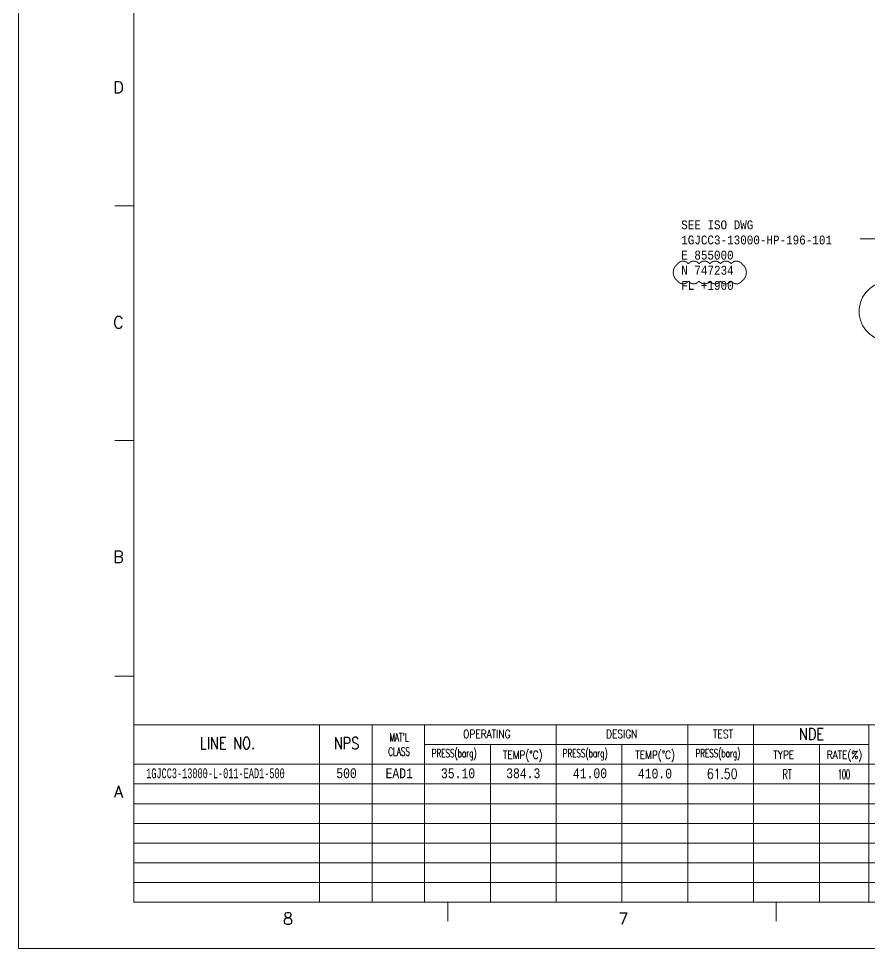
# Model space of a CAD drawing. Extents: x 0 to 841, y 0 to 594.
# Drawn here: x 0 to 258.4, y 0 to 282.5 of the extents above; entities that cross this region are included whole.
import ezdxf
from ezdxf.enums import TextEntityAlignment as Align

# ---------------------------------------------------------------- set-up
doc = ezdxf.new("R2010")
doc.units = 0
doc.header["$LTSCALE"] = 5
doc.header["$MEASUREMENT"] = 0
doc.layers.get('0').update_dxf_attribs({"lineweight": 9})
for name, color, linetype, lineweight in [('3', 7, 'Continuous', 9), ('42', 7, 'Continuous', 9), ('B', 7, 'Continuous', 9), ('EQUIPMENT', 7, 'Continuous', 9)]:
    doc.layers.add(name, color=color, linetype=linetype, lineweight=lineweight)
doc.layers.add('FAB', color=2, linetype='Continuous')
doc.styles.add('MONOTXT', font='monotxt.shx')
doc.styles.add('ROMANS', font='romans.shx')
doc.styles.add('TXT', font='monotxt.shx')

msp = doc.modelspace()

# ---------------------------------------------------------------- linework, layer by layer
at = {"color": 6, "linetype": 'Continuous', "lineweight": 0, "flags": 128}
msp.add_lwpolyline([(219.63, 207.96, 0, 0, 0.520567), (219.63, 207.96, 0, 0, 0.520567), (219.63, 207.96, 0.3, 0.3, 0.520567), (216.38, 207.96, 0.3, 0.3, 0.520567), (213.14, 207.96, 0.3, 0.3, 0.520567), (209.89, 207.96, 0.3, 0.3, 0.520567), (206.64, 207.96, 0.3, 0.3, 0.520567), (203.4, 207.96, 0.3, 0.3, 0.520567), (200.15, 207.96, 0.3, 0.3, 0.520567), (200.15, 207.96, 0.3, 0.3, 0.520567), (200.15, 202.74, 0.3, 0.3, 0.520567), (200.15, 202.74, 0.3, 0.3, 0.520567), (203.4, 202.74, 0.3, 0.3, 0.520567), (206.64, 202.74, 0.3, 0.3, 0.520567), (209.89, 202.74, 0.3, 0.3, 0.520567), (213.14, 202.74, 0.3, 0.3, 0.520567), (216.38, 202.74, 0.3, 0.3, 0.520567), (219.63, 202.74, 0.3, 0.3, 0.520567), (219.63, 202.74, 0.3, 0.3, 0.520567), (219.63, 207.96, 0.3, 0.3, 0.520567)], format="xyseb", dxfattribs=at)
at = {"layer": '3', "color": 2, "linetype": 'Continuous', "lineweight": 0}
msp.add_circle((264.22, 193.53), 9, dxfattribs=at)
at = {"layer": '42', "color": 3, "linetype": 'Continuous', "lineweight": 0}
for p, q in [((34.92, 225.57), (29.21, 225.57)), ((34.92, 154.32), (29.21, 154.32)), ((34.92, 82.73), (29.21, 82.73)), ((130.35, 14), (130.35, 8.28)), ((230.09, 8.28), (230.09, 14))]:
    msp.add_line(p, q, dxfattribs=at)
for points in [[(0, 0), (841, 0), (841, 594), (0, 594)], [(35, 580), (827, 580), (827, 14), (35, 14)]]:
    msp.add_lwpolyline(points, close=True, dxfattribs=at)
at = {"layer": 'B', "color": 7, "linetype": 'Continuous', "lineweight": 0}
for p, q in [((35, 67.92), (501.15, 67.92)), ((91.35, 67.92), (91.35, 14)), ((107.33, 67.92), (107.33, 14)), ((123.3, 67.92), (123.3, 14)), ((163.25, 67.92), (163.25, 14)), ((163.25, 67.92), (163.25, 14)), ((163.25, 67.92), (163.25, 14)), ((163.25, 67.92), (163.25, 14)), ((203.2, 67.92), (203.2, 14)), ((223.18, 67.92), (223.18, 14)), ((258.18, 67.92), (258.18, 14)), ((123.3, 61.95), (223.18, 61.95)), ((123.3, 61.95), (258.18, 61.95)), ((143.28, 61.95), (143.28, 14)), ((163.25, 61.95), (163.25, 14)), ((183.22, 61.95), (183.22, 14)), ((203.2, 61.95), (203.2, 14)), ((243.18, 61.95), (243.18, 14)), ((35, 55.95), (501.15, 55.95)), ((35, 49.95), (501.15, 49.95)), ((35, 49.95), (501.15, 49.95)), ((35, 43.95), (501.15, 43.95)), ((35, 43.95), (501.15, 43.95)), ((35, 37.98), (501.15, 37.98)), ((35, 37.98), (501.15, 37.98)), ((35, 31.98), (501.15, 31.98)), ((35, 31.98), (501.15, 31.98)), ((35, 25.98), (501.15, 25.98)), ((35, 25.98), (501.15, 25.98)), ((35, 20), (501.15, 20)), ((35, 20), (501.15, 20))]:
    msp.add_line(p, q, dxfattribs=at)
at = {"layer": 'FAB', "lineweight": 0}
msp.add_line((273.53, 215.53), (255.53, 215.53), dxfattribs=at)

# ---------------------------------------------------------------- texts
at = {"color": 7, "linetype": 'Continuous', "lineweight": 0, "style": 'MONOTXT', "width": 0.6}
msp.add_text('1GJCC3-13000-L-011-EAD1-500', height=3, dxfattribs=at).set_placement((38.75, 53.2), align=Align.MIDDLE_LEFT)
at = {"color": 7, "linetype": 'Continuous', "lineweight": 0, "style": 'MONOTXT', "width": 0.8}
for s, p in [('500', (99.58, 53.2)), ('EAD1', (115.58, 53.2)), ('35.10', (133.45, 53.2)), ('384.3', (153.25, 53.2)), ('41.00', (173.51, 53.2)), ('410.0', (193.24, 53.12))]:
    msp.add_text(s, height=3, dxfattribs=at).set_placement(p, align=Align.MIDDLE)
at = {"layer": '3', "color": 2, "linetype": 'Continuous', "lineweight": 0, "style": 'TXT', "width": 0.851861}
for s, p in [('SEE ISO DWG', (201.21, 218.47)), ('1GJCC3-13000-HP-196-101', (201.21, 213.87)), ('E 855000', (201.21, 209.27)), ('N 747234', (201.21, 204.67)), ('FL +1900', (201.21, 200.07))]:
    msp.add_text(s, height=2.7, dxfattribs=at).set_placement(p)
at = {"layer": '42', "color": 3, "linetype": 'Continuous', "lineweight": 0, "style": 'ROMANS'}
for s, height, width, p in [('D', 3.57, 1.001449, (30.31, 261.6)), ('C', 3.57, 1.001449, (30.31, 190.18)), ('B', 3.57, 1.001449, (30.31, 118.97)), ('A', 3.57, 1.001449, (30.31, 47.62)), ('8', 3.58, 1.001426, (81.81, 9.06)), ('7', 3.58, 1.001426, (183.66, 9.06))]:
    msp.add_text(s, height=height, dxfattribs=dict(at, width=width)).set_placement(p, align=Align.MIDDLE)
at = {"layer": 'B', "color": 2, "linetype": 'Continuous', "lineweight": 0, "style": 'ROMANS'}
for s, height, width, p in [("MAT'L", 2.5, 0.639996, (115.55, 62.88)), ('OPERATING', 2.497, 0.799964, (142.2, 63.88)), ('DESIGN', 2.497, 0.799964, (183.15, 63.88)), ('TEST', 2.497, 0.799964, (213.91, 63.88)), ('NDE', 3.6, 0.798604, (240.77, 63.34)), ('LINE NO.', 3.6, 0.8, (63.42, 60.53)), ('NPS', 3.6, 0.798604, (99.58, 60.53)), ('CLASS', 2.5, 0.639996, (115.56, 58.54)), ('TEMP(%%dC)', 2.497, 0.799964, (153.09, 57.55)), ('TEMP(%%dC)', 2.497, 0.799964, (193.29, 57.55)), ('TYPE', 2.497, 0.799964, (232.36, 57.55)), ('RATE(%)', 2.497, 0.799964, (250.76, 57.55))]:
    msp.add_text(s, height=height, dxfattribs=dict(at, width=width)).set_placement(p, align=Align.CENTER)
at = {"layer": 'B', "color": 2, "linetype": 'Continuous', "lineweight": 0, "style": 'ROMANS', "width": 0.640007}
for p in [(125.45, 60.55), (165.22, 60.55), (205.53, 60.55)]:
    msp.add_text('PRESS(barg)', height=2.5, dxfattribs=at).set_placement(p, align=Align.TOP_LEFT)
at = {"layer": 'EQUIPMENT', "color": 7, "linetype": 'Continuous', "lineweight": 0, "style": 'ROMANS'}
for s, width, p in [('61.50', 0.8, (209.03, 51.55)), ('RT', 0.6, (231.95, 51.37))]:
    msp.add_text(s, height=3, dxfattribs=dict(at, width=width)).set_placement(p)
at = {"layer": 'EQUIPMENT', "color": 7, "linetype": 'Continuous', "lineweight": 0, "style": 'ROMANS', "width": 0.48}
msp.add_text('100', height=3, dxfattribs=at).set_placement((250.64, 51.37), align=Align.CENTER)

doc.saveas('drawing.dxf')
